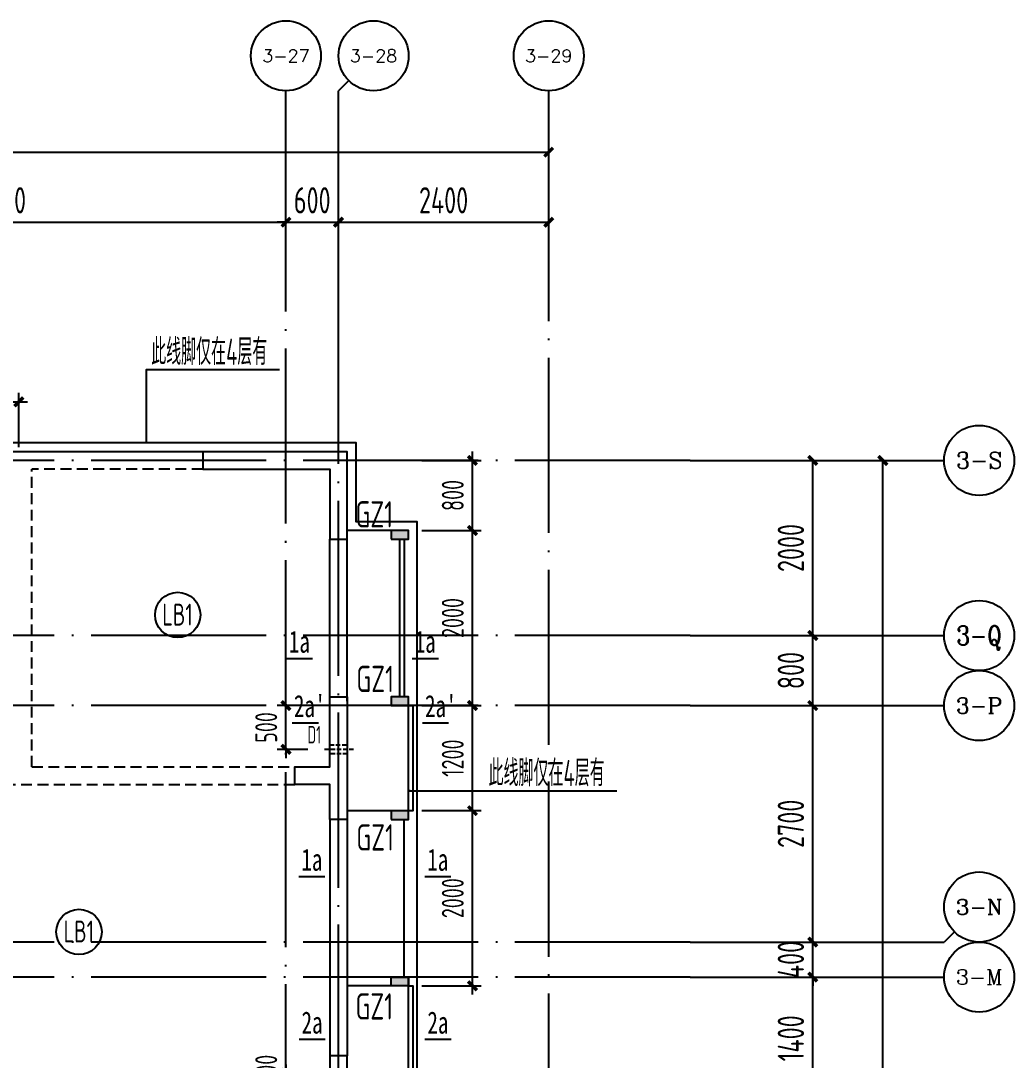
# Model space of a CAD drawing. Extents: x -173820 to 521180, y -715739 to 158231.
# Drawn here: x 36728 to 48070, y 22331 to 34202 of the extents above; entities that cross this region are included whole.
import ezdxf
from ezdxf.enums import TextEntityAlignment as Align

# ---------------------------------------------------------------- set-up
doc = ezdxf.new("R2010")
doc.units = 0
doc.header["$LTSCALE"] = 1000
for name, pattern in [('CONTINOUS', [0]), ('DASH', [0.35, 0.25, -0.1]), ('DOTE', [2.42, 2, -0.2, 0.02, -0.2]), ('HIDDEN2', [0.1875, 0.125, -0.0625])]:
    doc.linetypes.add(name, pattern=pattern)
for name, color, linetype in [('A-外装饰线脚', 7, 'Continuous'), ('A-线脚看线', 9, 'Continuous'), ('A-设备穿墙洞', 161, 'Continuous'), ('AXIS', 1, 'DOTE'), ('AXIS_TEXT', 7, 'Continuous'), ('DIM', 3, 'Continuous'), ('DIM1', 3, 'Continuous'), ('填充', 8, 'Continuous'), ('墙', 6, 'Continuous'), ('挑板', 3, 'Continuous'), ('柱', 2, 'Continuous'), ('梁', 4, 'HIDDEN2'), ('模板线', 3, 'Continuous'), ('钢筋_文字', 7, 'Continuous'), ('钢筋长度标注', 7, 'Continuous')]:
    doc.layers.add(name, color=color, linetype=linetype)
doc.styles.add('_TCH_AXIS', font='COMPLEX', dxfattribs={"bigfont": 'GBCBIG'})
doc.styles.add('COMPLEX', font='COMPLEX')
doc.styles.add('TSSD_BOLD', font='tssdeng2.shx', dxfattribs={"width": 0.7, "height": 250, "bigfont": 'CHINA.shx'})
doc.styles.add('TSSD_Dimension', font='tssdeng.shx', dxfattribs={"width": 0.7, "bigfont": 'Hztxt.shx'})
doc.styles.add('zzt', font='tssdeng.shx', dxfattribs={"width": 0.7, "height": 300, "bigfont": 'tssdchn.shx'})
doc.styles.add('黑体', font='simhei.ttf', dxfattribs={"width": 0.8})
doc.dimstyles.new('DIM_1_100', dxfattribs={"dimtxt": 300, "dimasz": 100, "dimexe": 200, "dimexo": 50, "dimgap": 100, "dimtad": 1, "dimdec": 0, "dimzin": 0, "dimdsep": 46, "dimtxsty": 'zzt', "dimblk": 'ARCHTICK', "dimcen": 0, "dimclrt": 7, "dimadec": 0, "dimazin": 0, "dimtfac": 1, "dimtdec": 0, "dimtix": 1, "dimtmove": 2, "dimatfit": 0, "dimldrblk": 'ARCHTICK', "dimfxl": 0, "dimtolj": 1, "dimarcsym": 0})
doc.dimstyles.new('TSSD_100_100', dxfattribs={"dimtxt": 250, "dimasz": 100, "dimexe": 100, "dimexo": 250, "dimgap": 100, "dimtad": 1, "dimdec": 0, "dimzin": 0, "dimdsep": 46, "dimtxsty": 'TSSD_Dimension', "dimblk": 'ARCHTICK', "dimcen": 0, "dimdle": 100, "dimclrd": 3, "dimclre": 3, "dimclrt": 7, "dimadec": 0, "dimazin": 0, "dimtfac": 1, "dimtdec": 0, "dimtix": 1, "dimtmove": 2, "dimatfit": 3, "dimfxl": 0, "dimtolj": 1, "dimtzin": 0, "dimarcsym": 0})

# ---------------------------------------------------------------- blocks, each defined once
blk = doc.blocks.new('_ArchTick')
at = {"color": 4, "linetype": 'ByBlock', "const_width": 0.4}
blk.add_lwpolyline([(-0.5, -0.5), (0.5, 0.5)], dxfattribs=at)
blk = doc.blocks.new('*D1860')
at = {"layer": 'Defpoints', "color": 0}
for p in [(36705, 29851), (35805, 29081), (36705, 29081)]:
    blk.add_point(p, dxfattribs=at)
at = {"layer": 'DIM', "color": 3, "lineweight": -2}
for p, q in [((35805, 29331), (35805, 29951)), ((36705, 29331), (36705, 29951)), ((35705, 29851), (36805, 29851))]:
    blk.add_line(p, q, dxfattribs=at)
at = {"layer": 'DIM', "color": 3, "lineweight": -2, "xscale": 100, "yscale": 100, "zscale": 100, "rotation": 180}
blk.add_blockref('_ArchTick', (35805, 29851), dxfattribs=at)
at = {"layer": 'DIM', "color": 3, "lineweight": -2, "xscale": 100, "yscale": 100, "zscale": 100}
blk.add_blockref('_ArchTick', (36705, 29851), dxfattribs=at)
at = {"layer": 'DIM', "color": 7, "insert": (36255, 30076), "char_height": 250, "attachment_point": 5, "style": 'TSSD_Dimension'}
blk.add_mtext('\\A1;900', dxfattribs=at)
blk = doc.blocks.new('*D1906')
at = {"layer": 'Defpoints', "color": 0}
for p in [(41055, 25181), (41885, 25181), (41055, 23181)]:
    blk.add_point(p, dxfattribs=at)
at = {"layer": 'DIM', "color": 3, "lineweight": -2}
for p, q in [((41305, 25181), (41985, 25181)), ((41885, 23081), (41885, 25281)), ((41305, 23181), (41985, 23181))]:
    blk.add_line(p, q, dxfattribs=at)
at = {"layer": 'DIM', "color": 3, "lineweight": -2, "xscale": 100, "yscale": 100, "zscale": 100}
for p, rotation in [((41885, 25181), 90), ((41885, 23181), 270)]:
    blk.add_blockref('_ArchTick', p, dxfattribs=dict(at, rotation=rotation))
at = {"layer": 'DIM', "color": 7, "insert": (41660, 24181), "char_height": 250, "attachment_point": 5, "rotation": 90, "style": 'TSSD_Dimension'}
blk.add_mtext('\\A1;2000', dxfattribs=at)
blk = doc.blocks.new('$1676191')
at = {"layer": '模板线', "color": 4, "const_width": 22.7}
for points in [[(0, 0), (302, 0)], [(1438, 0), (1740, 0)]]:
    blk.add_lwpolyline(points, dxfattribs=at)
at = {"layer": '模板线', "color": 0, "style": '黑体', "width": 0.7}
for p in [(151, 193), (1588, 193)]:
    blk.add_text('1a', height=252, dxfattribs=at).set_placement(p, align=Align.MIDDLE_CENTER)
blk = doc.blocks.new('$1710966')
at = {"layer": '模板线', "color": 4, "const_width": 22.7}
for points in [[(0, 0), (302, 0)], [(1438, 0), (1740, 0)]]:
    blk.add_lwpolyline(points, dxfattribs=at)
at = {"layer": '模板线', "color": 0, "style": '黑体', "width": 0.7}
for p in [(151, 193), (1588, 193)]:
    blk.add_text('2a', height=252, dxfattribs=at).set_placement(p, align=Align.MIDDLE_CENTER)
blk = doc.blocks.new('*D1831')
at = {"layer": 'Defpoints', "color": 0}
for p in [(41055, 26381), (41885, 26381), (41055, 25181)]:
    blk.add_point(p, dxfattribs=at)
at = {"layer": 'DIM', "color": 3, "lineweight": -2}
for p, q in [((41885, 25081), (41885, 26481)), ((41305, 26381), (41985, 26381)), ((41305, 25181), (41985, 25181))]:
    blk.add_line(p, q, dxfattribs=at)
at = {"layer": 'DIM', "color": 3, "lineweight": -2, "xscale": 100, "yscale": 100, "zscale": 100}
for p, rotation in [((41885, 26381), 90), ((41885, 25181), 270)]:
    blk.add_blockref('_ArchTick', p, dxfattribs=dict(at, rotation=rotation))
at = {"layer": 'DIM', "color": 7, "insert": (41660, 25781), "char_height": 250, "attachment_point": 5, "rotation": 90, "style": 'TSSD_Dimension'}
blk.add_mtext('\\A1;1200', dxfattribs=at)
blk = doc.blocks.new('*D1832')
at = {"layer": 'Defpoints', "color": 0}
for p in [(41055, 28381), (41885, 28381), (41055, 26381)]:
    blk.add_point(p, dxfattribs=at)
at = {"layer": 'DIM', "color": 3, "lineweight": -2}
for p, q in [((41305, 28381), (41985, 28381)), ((41885, 26281), (41885, 28481)), ((41305, 26381), (41985, 26381))]:
    blk.add_line(p, q, dxfattribs=at)
at = {"layer": 'DIM', "color": 3, "lineweight": -2, "xscale": 100, "yscale": 100, "zscale": 100}
for p, rotation in [((41885, 28381), 90), ((41885, 26381), 270)]:
    blk.add_blockref('_ArchTick', p, dxfattribs=dict(at, rotation=rotation))
at = {"layer": 'DIM', "color": 7, "insert": (41660, 27381), "char_height": 250, "attachment_point": 5, "rotation": 90, "style": 'TSSD_Dimension'}
blk.add_mtext('\\A1;2000', dxfattribs=at)
blk = doc.blocks.new('*D1833')
at = {"layer": 'Defpoints', "color": 0}
for p in [(41055, 29181), (41885, 29181), (41055, 28381)]:
    blk.add_point(p, dxfattribs=at)
at = {"layer": 'DIM', "color": 3, "lineweight": -2}
for p, q in [((41885, 28281), (41885, 29281)), ((41305, 29181), (41985, 29181)), ((41305, 28381), (41985, 28381))]:
    blk.add_line(p, q, dxfattribs=at)
at = {"layer": 'DIM', "color": 3, "lineweight": -2, "xscale": 100, "yscale": 100, "zscale": 100}
for p, rotation in [((41885, 29181), 90), ((41885, 28381), 270)]:
    blk.add_blockref('_ArchTick', p, dxfattribs=dict(at, rotation=rotation))
at = {"layer": 'DIM', "color": 7, "insert": (41660, 28781), "char_height": 250, "attachment_point": 5, "rotation": 90, "style": 'TSSD_Dimension'}
blk.add_mtext('\\A1;800', dxfattribs=at)
blk = doc.blocks.new('*D405')
at = {"layer": 'Defpoints', "color": 0}
for p in [(49615, 14200), (51015, 14200), (49615, 12800)]:
    blk.add_point(p, dxfattribs=at)
at = {"layer": 'DIM1', "color": 0, "lineweight": -2}
for p, q in [((49665, 14200), (51215, 14200)), ((51015, 12800), (51015, 14200)), ((49665, 12800), (51215, 12800))]:
    blk.add_line(p, q, dxfattribs=at)
at = {"layer": 'DIM1', "color": 0, "lineweight": -2, "xscale": 100, "yscale": 100, "zscale": 100}
for p, rotation in [((51015, 14200), 90), ((51015, 12800), 270)]:
    blk.add_blockref('_ArchTick', p, dxfattribs=dict(at, rotation=rotation))
at = {"layer": 'DIM1', "color": 7, "insert": (50765, 13500), "char_height": 300, "attachment_point": 5, "rotation": 90, "style": 'zzt'}
blk.add_mtext('\\A1;1400', dxfattribs=at)
blk = doc.blocks.new('*D406')
at = {"layer": 'Defpoints', "color": 0}
for p in [(49615, 14600), (51015, 14600), (49615, 14200)]:
    blk.add_point(p, dxfattribs=at)
at = {"layer": 'DIM1', "color": 0, "lineweight": -2}
for p, q in [((51015, 14600), (51015, 14700)), ((49665, 14600), (51215, 14600)), ((51015, 14200), (51015, 14600)), ((49665, 14200), (51215, 14200)), ((51015, 14200), (51015, 14100))]:
    blk.add_line(p, q, dxfattribs=at)
at = {"layer": 'DIM1', "color": 0, "lineweight": -2, "xscale": 100, "yscale": 100, "zscale": 100}
for p, rotation in [((51015, 14600), 270), ((51015, 14200), 90)]:
    blk.add_blockref('_ArchTick', p, dxfattribs=dict(at, rotation=rotation))
at = {"layer": 'DIM1', "color": 7, "insert": (50765, 14400), "char_height": 300, "attachment_point": 5, "rotation": 90, "style": 'zzt'}
blk.add_mtext('\\A1;400', dxfattribs=at)
blk = doc.blocks.new('*D407')
at = {"layer": 'Defpoints', "color": 0}
for p in [(49615, 17300), (51015, 17300), (49615, 14600)]:
    blk.add_point(p, dxfattribs=at)
at = {"layer": 'DIM1', "color": 0, "lineweight": -2}
for p, q in [((49665, 17300), (51215, 17300)), ((51015, 14600), (51015, 17300)), ((49665, 14600), (51215, 14600))]:
    blk.add_line(p, q, dxfattribs=at)
at = {"layer": 'DIM1', "color": 0, "lineweight": -2, "xscale": 100, "yscale": 100, "zscale": 100}
for p, rotation in [((51015, 17300), 90), ((51015, 14600), 270)]:
    blk.add_blockref('_ArchTick', p, dxfattribs=dict(at, rotation=rotation))
at = {"layer": 'DIM1', "color": 7, "insert": (50765, 15950), "char_height": 300, "attachment_point": 5, "rotation": 90, "style": 'zzt'}
blk.add_mtext('\\A1;2700', dxfattribs=at)
blk = doc.blocks.new('*D408')
at = {"layer": 'Defpoints', "color": 0}
for p in [(49615, 18100), (51015, 18100), (49615, 17300)]:
    blk.add_point(p, dxfattribs=at)
at = {"layer": 'DIM1', "color": 0, "lineweight": -2}
for p, q in [((49665, 18100), (51215, 18100)), ((51015, 17300), (51015, 18100)), ((49665, 17300), (51215, 17300))]:
    blk.add_line(p, q, dxfattribs=at)
at = {"layer": 'DIM1', "color": 0, "lineweight": -2, "xscale": 100, "yscale": 100, "zscale": 100}
for p, rotation in [((51015, 18100), 90), ((51015, 17300), 270)]:
    blk.add_blockref('_ArchTick', p, dxfattribs=dict(at, rotation=rotation))
at = {"layer": 'DIM1', "color": 7, "insert": (50765, 17700), "char_height": 300, "attachment_point": 5, "rotation": 90, "style": 'zzt'}
blk.add_mtext('\\A1;800', dxfattribs=at)
blk = doc.blocks.new('*D409')
at = {"layer": 'Defpoints', "color": 0}
for p in [(49615, 20100), (51015, 20100), (49615, 18100)]:
    blk.add_point(p, dxfattribs=at)
at = {"layer": 'DIM1', "color": 0, "lineweight": -2}
for p, q in [((49665, 20100), (51215, 20100)), ((51015, 18100), (51015, 20100)), ((49665, 18100), (51215, 18100))]:
    blk.add_line(p, q, dxfattribs=at)
at = {"layer": 'DIM1', "color": 0, "lineweight": -2, "xscale": 100, "yscale": 100, "zscale": 100}
for p, rotation in [((51015, 20100), 90), ((51015, 18100), 270)]:
    blk.add_blockref('_ArchTick', p, dxfattribs=dict(at, rotation=rotation))
at = {"layer": 'DIM1', "color": 7, "insert": (50765, 19100), "char_height": 300, "attachment_point": 5, "rotation": 90, "style": 'zzt'}
blk.add_mtext('\\A1;2000', dxfattribs=at)
blk = doc.blocks.new('*D410')
at = {"layer": 'Defpoints', "color": 0}
for p in [(49615, 20100), (51815, 20100), (49615, -1600)]:
    blk.add_point(p, dxfattribs=at)
at = {"layer": 'DIM1', "color": 0, "lineweight": -2}
for p, q in [((49665, 20100), (52015, 20100)), ((51815, -1600), (51815, 20100)), ((49665, -1600), (52015, -1600))]:
    blk.add_line(p, q, dxfattribs=at)
at = {"layer": 'DIM1', "color": 0, "lineweight": -2, "xscale": 100, "yscale": 100, "zscale": 100}
for p, rotation in [((51815, 20100), 90), ((51815, -1600), 270)]:
    blk.add_blockref('_ArchTick', p, dxfattribs=dict(at, rotation=rotation))
at = {"layer": 'DIM1', "color": 7, "insert": (51565, 9250), "char_height": 300, "attachment_point": 5, "rotation": 90, "style": 'zzt'}
blk.add_mtext('\\A1;21700', dxfattribs=at)
blk = doc.blocks.new('*D426')
at = {"layer": 'Defpoints', "color": 0}
for p in [(45000, 22821), (38500, 21871), (45000, 21871)]:
    blk.add_point(p, dxfattribs=at)
at = {"layer": 'DIM1', "color": 0, "lineweight": -2}
for p, q in [((38500, 21921), (38500, 23021)), ((45000, 21921), (45000, 23021)), ((38500, 22821), (45000, 22821))]:
    blk.add_line(p, q, dxfattribs=at)
at = {"layer": 'DIM1', "color": 0, "lineweight": -2, "xscale": 100, "yscale": 100, "zscale": 100, "rotation": 180}
blk.add_blockref('_ArchTick', (38500, 22821), dxfattribs=at)
at = {"layer": 'DIM1', "color": 0, "lineweight": -2, "xscale": 100, "yscale": 100, "zscale": 100}
blk.add_blockref('_ArchTick', (45000, 22821), dxfattribs=at)
at = {"layer": 'DIM1', "color": 7, "insert": (41750, 23071), "char_height": 300, "attachment_point": 5, "style": 'zzt'}
blk.add_mtext('\\A1;6500', dxfattribs=at)
blk = doc.blocks.new('*D427')
at = {"layer": 'Defpoints', "color": 0}
for p in [(45600, 22821), (45000, 21871), (45600, 21871)]:
    blk.add_point(p, dxfattribs=at)
at = {"layer": 'DIM1', "color": 0, "lineweight": -2}
for p, q in [((45000, 21921), (45000, 23021)), ((45600, 21921), (45600, 23021)), ((45000, 22821), (44900, 22821)), ((45000, 22821), (45600, 22821)), ((45600, 22821), (45700, 22821))]:
    blk.add_line(p, q, dxfattribs=at)
at = {"layer": 'DIM1', "color": 0, "lineweight": -2, "xscale": 100, "yscale": 100, "zscale": 100}
blk.add_blockref('_ArchTick', (45000, 22821), dxfattribs=at)
at = {"layer": 'DIM1', "color": 0, "lineweight": -2, "xscale": 100, "yscale": 100, "zscale": 100, "rotation": 180}
blk.add_blockref('_ArchTick', (45600, 22821), dxfattribs=at)
at = {"layer": 'DIM1', "color": 7, "insert": (45300, 23071), "char_height": 300, "attachment_point": 5, "style": 'zzt'}
blk.add_mtext('\\A1;600', dxfattribs=at)
blk = doc.blocks.new('*D428')
at = {"layer": 'Defpoints', "color": 0}
for p in [(48000, 22821), (45600, 21871), (48000, 21871)]:
    blk.add_point(p, dxfattribs=at)
at = {"layer": 'DIM1', "color": 0, "lineweight": -2}
for p, q in [((45600, 21921), (45600, 23021)), ((48000, 21921), (48000, 23021)), ((45600, 22821), (48000, 22821))]:
    blk.add_line(p, q, dxfattribs=at)
at = {"layer": 'DIM1', "color": 0, "lineweight": -2, "xscale": 100, "yscale": 100, "zscale": 100, "rotation": 180}
blk.add_blockref('_ArchTick', (45600, 22821), dxfattribs=at)
at = {"layer": 'DIM1', "color": 0, "lineweight": -2, "xscale": 100, "yscale": 100, "zscale": 100}
blk.add_blockref('_ArchTick', (48000, 22821), dxfattribs=at)
at = {"layer": 'DIM1', "color": 7, "insert": (46800, 23071), "char_height": 300, "attachment_point": 5, "style": 'zzt'}
blk.add_mtext('\\A1;2400', dxfattribs=at)
blk = doc.blocks.new('*D429')
at = {"layer": 'Defpoints', "color": 0}
for p in [(48000, 23621), (0, 21871), (48000, 21871)]:
    blk.add_point(p, dxfattribs=at)
at = {"layer": 'DIM1', "color": 0, "lineweight": -2}
for p, q in [((0, 21921), (0, 23821)), ((48000, 21921), (48000, 23821)), ((0, 23621), (48000, 23621))]:
    blk.add_line(p, q, dxfattribs=at)
at = {"layer": 'DIM1', "color": 0, "lineweight": -2, "xscale": 100, "yscale": 100, "zscale": 100, "rotation": 180}
blk.add_blockref('_ArchTick', (0, 23621), dxfattribs=at)
at = {"layer": 'DIM1', "color": 0, "lineweight": -2, "xscale": 100, "yscale": 100, "zscale": 100}
blk.add_blockref('_ArchTick', (48000, 23621), dxfattribs=at)
at = {"layer": 'DIM1', "color": 7, "insert": (24000, 23871), "char_height": 300, "attachment_point": 5, "style": 'zzt'}
blk.add_mtext('\\A1;48000', dxfattribs=at)
blk = doc.blocks.new('_AXISO')
at = {"color": 3}
blk.add_circle((0, 0), 0.5, dxfattribs=at)
at = {"layer": 'AXIS_TEXT', "color": 3, "style": 'COMPLEX', "width": 1.041667}
blk.add_attdef('A', text='', height=0.56, dxfattribs=at).set_placement((-0.25, -0.28), (0.25, -0.28), align=Align.FIT)
blk = doc.blocks.new('$1466424')
at = {"layer": '钢筋_文字'}
for centre in [(43864, 20039, 0), (42737, 16419, 0)]:
    blk.add_circle(centre, 259, dxfattribs=at)
at = {"layer": '钢筋_文字', "style": 'TSSD_BOLD', "width": 0.7}
for p in [(43689, 19918, 0), (42562, 16299, 0)]:
    blk.add_text('LB1', height=250, dxfattribs=at).set_placement(p)
blk = doc.blocks.new('$133032')
at = {"layer": '挑板'}
for points in [[(46500, 14700), (46500, 16000), (46450, 16000), (46450, 17800), (46500, 17800), (46500, 19200), (46400, 19200), (46400, 21000), (46500, 21000), (46500, 21100), (45800, 21100), (45800, 22000), (35700, 22000)], [(46400, 19100), (45800, 19100)], [(46500, 17900), (45800, 17900)], [(46500, 15900), (45800, 15900)]]:
    blk.add_lwpolyline(points, dxfattribs=at)
blk = doc.blocks.new('$1839168')
at = {"layer": '柱'}
blk.add_hatch(color=8, dxfattribs=at).paths.add_polyline_path([(0, 200), (0, 0), (100, 0), (100, 200)])
at = {"layer": '柱', "color": 3, "elevation": 0}
blk.add_lwpolyline([(0, 200), (0, 0), (100, 0), (100, 200)], close=True, dxfattribs=at)
blk = doc.blocks.new('$1691164')
at = {"layer": '柱'}
blk.add_hatch(color=8, dxfattribs=at).paths.add_polyline_path([(0, 0), (100, 0), (100, 200), (0, 200)])
at = {"layer": '柱', "color": 3, "elevation": 0}
blk.add_lwpolyline([(100, 200), (0, 200), (0, 0), (100, 0), (100, 0), (100, 0)], close=True, dxfattribs=at)
blk = doc.blocks.new('$1222607')
at = {"layer": '柱', "rotation": 90}
for p in [(46500, 21000, 0), (46500, 19100, 0), (46500, 17800, 0)]:
    blk.add_blockref('$1839168', p, dxfattribs=at)
at = {"layer": '柱', "xscale": -1, "rotation": 90}
blk.add_blockref('$1691164', (46500, 16000, 0), dxfattribs=at)
blk = doc.blocks.new('$1413619')
at = {"layer": 'A-线脚看线', "color": 5, "elevation": 0}
for points in [[(46500, 20950), (46500, 19150)], [(46550, 19050), (46600, 19050), (46600, 17850), (46550, 17850)], [(46500, 15950), (46500, 17750)], [(46550, 15850), (46600, 15850), (46600, 14650)]]:
    blk.add_lwpolyline(points, dxfattribs=at)
blk = doc.blocks.new('*D11686')
at = {"layer": 'Defpoints', "color": 0}
for p in [(46500, 13648), (46000, 13348), (46500, 13348, 0)]:
    blk.add_point(p, dxfattribs=at)
at = {"layer": 'DIM1', "color": 3, "lineweight": -2}
for p, q in [((46000, 13748), (46000, 13248)), ((46250, 13648), (45900, 13648)), ((46250, 13348), (45900, 13348))]:
    blk.add_line(p, q, dxfattribs=at)
at = {"layer": 'DIM1', "color": 3, "lineweight": -2, "xscale": 100, "yscale": 100, "zscale": 100}
for p, rotation in [((46000, 13648), 90), ((46000, 13348), 270)]:
    blk.add_blockref('_ArchTick', p, dxfattribs=dict(at, rotation=rotation))
at = {"layer": 'DIM1', "color": 7, "insert": (45775, 13687), "char_height": 250, "attachment_point": 5, "rotation": 90, "style": 'TSSD_Dimension'}
blk.add_mtext('\\A1;300', dxfattribs=at)
blk = doc.blocks.new('*D11688')
at = {"layer": 'Defpoints', "color": 0}
for p in [(46000, 17848), (46500, 17848, 0), (46500, 17348)]:
    blk.add_point(p, dxfattribs=at)
at = {"layer": 'DIM1', "color": 3, "lineweight": -2}
for p, q in [((46000, 17848), (46000, 17948)), ((46250, 17848), (45900, 17848)), ((46000, 17348), (46000, 17848)), ((46250, 17348), (45900, 17348)), ((46000, 17348), (46000, 17248))]:
    blk.add_line(p, q, dxfattribs=at)
at = {"layer": 'DIM1', "color": 3, "lineweight": -2, "xscale": 100, "yscale": 100, "zscale": 100}
for p, rotation in [((46000, 17848), 270), ((46000, 17348), 90)]:
    blk.add_blockref('_ArchTick', p, dxfattribs=dict(at, rotation=rotation))
at = {"layer": 'DIM1', "color": 7, "insert": (45775, 17598), "char_height": 250, "attachment_point": 5, "rotation": 90, "style": 'TSSD_Dimension'}
blk.add_mtext('\\A1;500', dxfattribs=at)
blk = doc.blocks.new('$132571')
at = {"layer": '模板线', "color": 4, "const_width": 22.7, "elevation": 0}
for points in [[(0, 0), (302, 0)], [(1488, 0), (1790, 0)]]:
    blk.add_lwpolyline(points, dxfattribs=at)
at = {"layer": '模板线', "color": 0, "style": '黑体', "width": 0.7}
for p in [(201, 193, 0), (1698, 193, 0)]:
    blk.add_text("2a'", height=252, dxfattribs=at).set_placement(p, align=Align.MIDDLE_CENTER)
blk = doc.blocks.new('$1783196')
at = {"layer": 'AXIS'}
for p, q in [((50234.9, 15688.3), (50234.9, 27859.5)), ((50834.9, 18788.3), (50834.9, 27859.5)), ((53234.9, 3480), (53234.9, 27859.5)), ((54849.9, 26088.3), (40934.9, 26088.3)), ((54849.9, 24088.3), (40934.9, 24088.3)), ((54849.9, 23288.3), (29334.9, 23288.3)), ((54849.9, 20588.3), (27334.9, 20588.3)), ((54849.9, 20188.3), (4360, 20188.3))]:
    blk.add_line(p, q, dxfattribs=at)
at = {"layer": 'DIM1'}
for p, q in [((50952, 30426.7), (50834.9, 30309.5)), ((50234.9, 27859.5), (50234.9, 30309.5)), ((50834.9, 27859.5), (50834.9, 30309.5)), ((53234.9, 27859.5), (53234.9, 30309.5)), ((54849.9, 26088.3), (57749.9, 26088.3)), ((54849.9, 24088.3), (57749.9, 24088.3)), ((54849.9, 23288.3), (57749.9, 23288.3)), ((57867, 20705.5), (57749.9, 20588.3)), ((54849.9, 20588.3), (57749.9, 20588.3)), ((54849.9, 20188.3), (57749.9, 20188.3))]:
    blk.add_line(p, q, dxfattribs=at)
ref = blk.add_blockref('_AXISO', (50234.9, 30709.5), dxfattribs=dict(at, xscale=800, yscale=800, zscale=800))
ref.add_attrib('A', '3-27', dxfattribs={"layer": 'AXIS_TEXT', "height": 143.86, "style": '_TCH_AXIS'}).set_placement((49964.3, 30637.6), (50505.5, 30637.6), align=Align.FIT)
ref = blk.add_blockref('_AXISO', (51234.9, 30709.5), dxfattribs=dict(at, xscale=800, yscale=800, zscale=800))
ref.add_attrib('A', '3-28', dxfattribs={"layer": 'AXIS_TEXT', "height": 143.86, "style": '_TCH_AXIS'}).set_placement((50964.3, 30637.6), (51505.5, 30637.6), align=Align.FIT)
ref = blk.add_blockref('_AXISO', (53234.9, 30709.5), dxfattribs=dict(at, xscale=800, yscale=800, zscale=800))
ref.add_attrib('A', '3-29', dxfattribs={"layer": 'AXIS_TEXT', "height": 143.86, "style": '_TCH_AXIS'}).set_placement((52964.3, 30637.6), (53505.5, 30637.6), align=Align.FIT)
ref = blk.add_blockref('_AXISO', (58149.9, 26088.3), dxfattribs=dict(at, xscale=800, yscale=800, zscale=800))
ref.add_attrib('A', '3-S', dxfattribs={"layer": 'AXIS_TEXT', "height": 187.78, "style": '_TCH_AXIS'}).set_placement((57886.1, 25994.4), (58413.7, 25994.4), align=Align.FIT)
ref = blk.add_blockref('_AXISO', (58149.9, 24088.3), dxfattribs=dict(at, xscale=800, yscale=800, zscale=800))
ref.add_attrib('A', '3-Q', dxfattribs={"layer": 'AXIS_TEXT', "height": 219.58, "style": '_TCH_AXIS', "width": 0.807692}).set_placement((57892.3, 23978.6), (58407.5, 23978.6), align=Align.FIT)
ref = blk.add_blockref('_AXISO', (58149.9, 23288.3), dxfattribs=dict(at, xscale=800, yscale=800, zscale=800))
ref.add_attrib('A', '3-P', dxfattribs={"layer": 'AXIS_TEXT', "height": 179.65, "style": '_TCH_AXIS'}).set_placement((57884.7, 23198.5), (58415.1, 23198.5), align=Align.FIT)
ref = blk.add_blockref('_AXISO', (58149.9, 20988.3), dxfattribs=dict(at, xscale=800, yscale=800, zscale=800))
ref.add_attrib('A', '3-N', dxfattribs={"layer": 'AXIS_TEXT', "height": 174.59, "style": '_TCH_AXIS'}).set_placement((57883.8, 20901), (58415.9, 20901), align=Align.FIT)
ref = blk.add_blockref('_AXISO', (58149.9, 20188.3), dxfattribs=dict(at, xscale=800, yscale=800, zscale=800))
ref.add_attrib('A', '3-M', dxfattribs={"layer": 'AXIS_TEXT', "height": 169.79, "style": '_TCH_AXIS'}).set_placement((57883.1, 20103.4), (58416.7, 20103.4), align=Align.FIT)
for p1, p2, distance, picture, middle in [((5234.9, 27859.5), (53234.9, 27859.5), 1750, '*D429', (29234.9, 29859.5)), ((43734.9, 27859.5), (50234.9, 27859.5), 950, '*D426', (46984.9, 29059.5)), ((50234.9, 27859.5), (50834.9, 27859.5), 950, '*D427', (50534.9, 29059.5)), ((50834.9, 27859.5), (53234.9, 27859.5), 950, '*D428', (52034.9, 29059.5)), ((54849.9, 24088.3), (54849.9, 26088.3), -1400, '*D409', (55999.9, 25088.3)), ((54849.9, 4388.3), (54849.9, 26088.3), -2200, '*D410', (56799.9, 15238.3)), ((54849.9, 23288.3), (54849.9, 24088.3), -1400, '*D408', (55999.9, 23688.3)), ((54849.9, 20588.3), (54849.9, 23288.3), -1400, '*D407', (55999.9, 21938.3)), ((54849.9, 20188.3), (54849.9, 20588.3), -1400, '*D406', (55999.9, 20388.3)), ((54849.9, 18788.3), (54849.9, 20188.3), -1400, '*D405', (55999.9, 19488.3))]:
    dim = blk.add_aligned_dim(p1=p1, p2=p2, distance=distance, dimstyle='DIM_1_100', dxfattribs=at)
    dim.commit()
    dim.dimension.update_dxf_attribs({"geometry": picture, "text_midpoint": middle, "insert": (5234.9, 5988.3)})
blk = doc.blocks.new('$1186913')
at = {"layer": 'A-设备穿墙洞', "linetype": 'DASH', "ltscale": 0.2}
blk.add_lwpolyline([(46771.5, 17347.9), (46433, 17347.9)], dxfattribs=at)
blk.add_lwpolyline([(46500.2, 17297.9), (46500.2, 17397.9), (46700.2, 17397.9), (46700.2, 17297.9)], close=True, dxfattribs=at)
at = {"layer": 'A-设备穿墙洞', "color": 7, "linetype": 'DASH', "ltscale": 0.2, "style": 'zzt', "width": 0.6}
blk.add_text('D1', height=200, dxfattribs=at).set_placement((46245.9, 17415.1))
at = {"layer": 'DIM1'}
dim = blk.add_linear_dim(base=(46000.2, 17847.9), p1=(46500.2, 17347.9), p2=(46500.2, 17847.9, 0), angle=90, dimstyle='TSSD_100_100', dxfattribs=at)
dim.commit()
dim.dimension.update_dxf_attribs({"geometry": '*D11688', "text_midpoint": (45775.2, 17597.9)})
dim = blk.add_linear_dim(base=(46000.2, 13347.9), p1=(46500.2, 13647.9), p2=(46500.2, 13347.9, 0), angle=90, dimstyle='TSSD_100_100', dxfattribs=at)
dim.commit()
dim.dimension.update_dxf_attribs({"geometry": '*D11686', "text_midpoint": (45775.2, 13687.5), "dimtype": 128})

msp = doc.modelspace()

# ---------------------------------------------------------------- linework, layer by layer
at = {"layer": 'A-外装饰线脚', "color": 23, "elevation": 0}
msp.add_lwpolyline([(35805.3, 7180.8), (39955.3, 7180.8), (39955.3, 7280.8), (42955.3, 7280.8), (42955.3, 7880.8), (43655.3, 7880.8), (43655.3, 14580.8), (42955.3, 14580.8), (42955.3, 17880.8), (38755.3, 17880.8), (38755.3, 18580.8), (41655.3, 18580.8), (41655.3, 22080.8), (41255.3, 22080.8), (41255.3, 28480.8), (40555.3, 28480.8), (40555.3, 29380.8), (30255.3, 29380.8), (30255.3, 26580.8), (18655.3, 26580.8), (18655.3, 23380.8)], dxfattribs=at)
at = {"layer": '墙', "elevation": 0}
for points in [[(40455.3, 28280.8), (40455.3, 29280.8), (38805.3, 29280.8), (38805.3, 29080.8), (40255.3, 29080.8), (40255.3, 28280.8)], [(40455.3, 26480.8), (40455.3, 25080.8), (40255.3, 25080.8), (40255.3, 25480.8), (39855.3, 25480.8), (39855.3, 25680.8), (40255.3, 25680.8), (40255.3, 26480.8)], [(40455.3, 21780.8), (40455.3, 22380.8), (40255.3, 22380.8), (40255.3, 21980.8), (38805.3, 21980.8), (38805.3, 21780.8), (39655.3, 21780.8), (39655.3, 21680.8), (39855.3, 21680.8), (39855.3, 21780.8)]]:
    msp.add_lwpolyline(points, close=True, dxfattribs=at)
at = {"layer": '梁', "linetype": 'Continuous'}
for p, q in [((38805.3, 29280.8, 0), (33355.3, 29280.8, 0)), ((40255.3, 26430.8, 0), (40255.3, 28280.8, 0)), ((40455.3, 26430.8, 0), (40455.3, 28280.8, 0)), ((40255.3, 25080.8, 0), (40255.3, 22380.8, 0)), ((40455.3, 25080.8, 0), (40455.3, 22380.8, 0))]:
    msp.add_line(p, q, dxfattribs=at)
at = {"layer": '梁'}
for p, q in [((38805.3, 29080.8, 0), (36855.3, 29080.8, 0)), ((36855.3, 25680.8, 0), (36855.3, 29080.8, 0)), ((36855.3, 25680.8, 0), (39855.3, 25680.8, 0)), ((33355.3, 25480.8, 0), (39855.3, 25480.8, 0))]:
    msp.add_line(p, q, dxfattribs=at)
at = {"layer": '钢筋_文字', "elevation": 0}
for points in [[(39681.6, 30214.2), (38158.4, 30214.2), (38158.4, 29380.8)], [(43533.8, 25403.4), (41166.3, 25403.4)]]:
    msp.add_lwpolyline(points, dxfattribs=at)
at = {"layer": '钢筋_文字', "const_width": 13.3, "elevation": 0}
for points in [[(38160.6, 29391.1, 1), (38160.6, 29377.7, 1)], [(41168.6, 25413.7, 1), (41168.6, 25400.4, 1)]]:
    msp.add_lwpolyline(points, format="xyb", close=True, dxfattribs=at)

# ---------------------------------------------------------------- block references
at = {"layer": 'A-设备穿墙洞'}
msp.add_blockref('$1186913', (-6244.8, 8533), dxfattribs=at)
at = {"layer": '填充', "linetype": 'Continuous'}
msp.add_blockref('$1783196', (-10479.5, 3092.5, 0), dxfattribs=at)
at = {"layer": '挑板'}
for name, p in [('$133032', (-5344.7, 7280.8, 0)), ('$1413619', (-5394.7, 7330.8))]:
    msp.add_blockref(name, p, dxfattribs=at)
at = {"layer": '柱'}
msp.add_blockref('$1222607', (-5344.7, 7280.8, 0), dxfattribs=at)
at = {"layer": '模板线'}
for name, p in [('$1676191', (39757.4, 26918.6, 0)), ('$132571', (39825, 26182.4)), ('$1676191', (39900.2, 24428.2, 0)), ('$1710966', (39902.5, 22568.5, 0))]:
    msp.add_blockref(name, p, dxfattribs=at)
at = {"layer": '钢筋长度标注'}
msp.add_blockref('$1466424', (-5344.7, 7377.1, 0), dxfattribs=at)

# ---------------------------------------------------------------- texts
at = {"layer": '模板线', "color": 7, "linetype": 'CONTINOUS', "style": 'zzt', "width": 0.7}
for p in [(40549.3, 28415.3, 0), (40559.3, 26535.3, 0), (40559.3, 24725.3, 0), (40549.3, 22795.3, 0)]:
    msp.add_text('GZ1', height=300, dxfattribs=at).set_placement(p)
at = {"layer": '钢筋_文字', "style": 'zzt', "width": 0.6}
for p in [(38216.6, 30271.2, 0), (42068.7, 25460.4, 0)]:
    msp.add_text('此线脚仅在4层有', height=300, dxfattribs=at).set_placement(p)

# ---------------------------------------------------------------- dimensions: what is measured, and where the dimension line sits
at = {"layer": 'DIM'}
dim = msp.add_linear_dim(base=(36705.3, 29850.8, 0), p1=(35805.3, 29080.8, 0), p2=(36705.3, 29080.8, 0), dimstyle='TSSD_100_100', dxfattribs=at)
dim.commit()
dim.dimension.update_dxf_attribs({"geometry": '*D1860', "text_midpoint": (36255.3, 30075.8, 0)})
for base, p1, p2, picture, middle in [((41885.3, 29180.8, 0), (41055.3, 28380.8, 0), (41055.3, 29180.8, 0), '*D1833', (41660.3, 28780.8, 0)), ((41885.3, 28380.8, 0), (41055.3, 26380.8, 0), (41055.3, 28380.8, 0), '*D1832', (41660.3, 27380.8, 0)), ((41885.3, 26380.8, 0), (41055.3, 25180.8, 0), (41055.3, 26380.8, 0), '*D1831', (41660.3, 25780.8, 0)), ((41885.3, 25180.8, 0), (41055.3, 23180.8, 0), (41055.3, 25180.8, 0), '*D1906', (41660.3, 24180.8, 0))]:
    dim = msp.add_linear_dim(base=base, p1=p1, p2=p2, angle=90, dimstyle='TSSD_100_100', dxfattribs=at)
    dim.commit()
    dim.dimension.update_dxf_attribs({"geometry": picture, "text_midpoint": middle})

doc.saveas('drawing.dxf')
